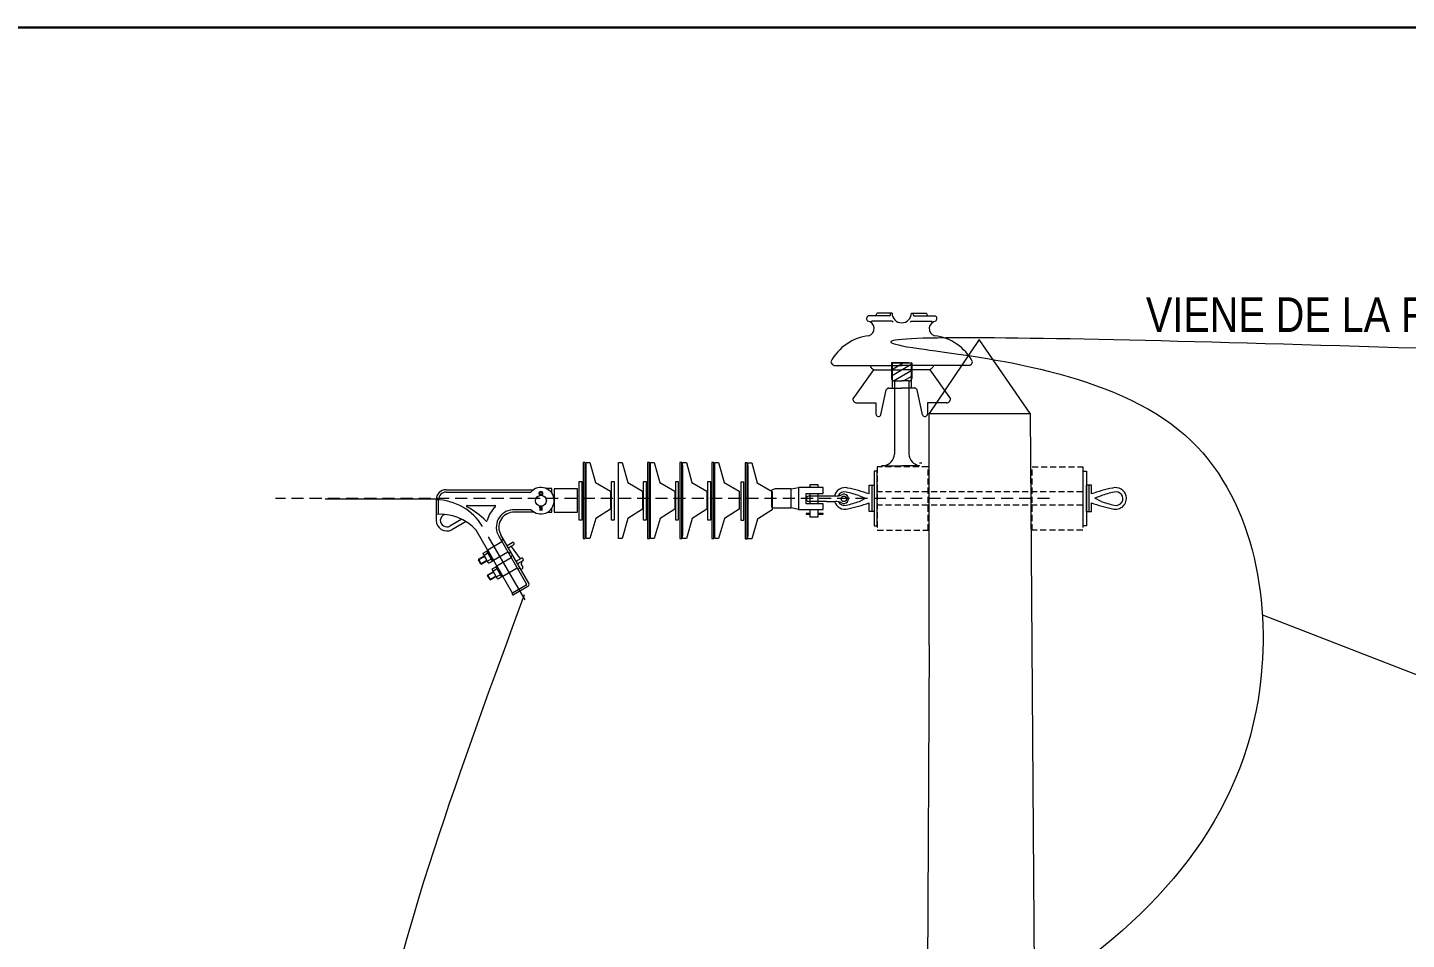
# Model space of a CAD drawing. Header units: millimetres. Extents: x 1804 to 3757, y 2643 to 7323.
# Drawn here: x 2347.1 to 2403.9, y 3188.9 to 3226.5 of the extents above; entities that cross this region are included whole.
import ezdxf

# ---------------------------------------------------------------- set-up
doc = ezdxf.new("R2010")
doc.units = ezdxf.units.MM
for name, pattern in [('DASHDOTX2', [2, 1, -0.5, 0, -0.5]), ('DASHED', [0.75, 0.5, -0.25]), ('HIDDEN', [0.375, 0.25, -0.125])]:
    doc.linetypes.add(name, pattern=pattern)
doc.layers.add('_Cajetin Linea 3', color=5, linetype='Continuous', lineweight=30)
doc.layers.add('POSTE', color=7, linetype='Continuous', lineweight=13)
doc.styles.add('Swis721 Cn BT', font='swissc.ttf')

# ---------------------------------------------------------------- blocks, each defined once
blk = doc.blocks.new('CAJETIN ARMADO')
at = {"layer": '_Cajetin Linea 3', "ltscale": 0.1}
blk.add_lwpolyline([(1569.362, 5499.82), (1376.454, 5499.82), (1376.454, 5776.82), (1569.362, 5776.82)], close=True, dxfattribs=at)

msp = doc.modelspace()

# ---------------------------------------------------------------- linework, layer by layer
at = {"color": 251, "lineweight": 15, "ltscale": 0.2, "true_color": 0x636466}
for p, q in [((2382.641, 3214.627), (2381.758, 3214.627)), ((2382.743, 3214.743), (2382.127, 3214.743)), ((2383.539, 3214.743), (2384.155, 3214.743)), ((2383.641, 3214.627), (2384.524, 3214.627)), ((2382.745, 3214.415), (2381.913, 3214.415)), ((2382.79, 3214.37), (2382.745, 3214.415)), ((2383.491, 3214.37), (2383.537, 3214.415)), ((2383.537, 3214.415), (2384.369, 3214.415)), ((2380.355, 3212.582), (2381.848, 3212.582)), ((2381.982, 3212.413), (2381.133, 3211.216)), ((2381.848, 3212.582), (2383.141, 3212.582)), ((2381.982, 3212.413), (2383.141, 3212.413)), ((2383.141, 3212.693), (2382.719, 3212.693)), ((2382.719, 3212.693), (2382.719, 3212.056)), ((2382.719, 3212.661), (2382.775, 3212.693)), ((2382.719, 3212.411), (2383.207, 3212.693)), ((2382.719, 3212.162), (2383.563, 3212.649)), ((2382.745, 3212.693), (2382.745, 3211.655)), ((2382.745, 3212.693), (2382.745, 3211.655)), ((2382.796, 3211.957), (2383.563, 3212.4)), ((2383.141, 3212.693), (2383.563, 3212.693)), ((2384.434, 3212.582), (2383.141, 3212.582)), ((2384.299, 3212.413), (2383.141, 3212.413)), ((2383.537, 3212.693), (2383.537, 3211.655)), ((2383.563, 3212.693), (2383.563, 3212.056)), ((2384.299, 3212.413), (2385.149, 3211.216)), ((2385.926, 3212.582), (2384.434, 3212.582)), ((2382.843, 3211.951), (2383.141, 3211.951)), ((2382.849, 3211.951), (2382.849, 3208.935)), ((2383.438, 3211.951), (2383.141, 3211.951)), ((2383.217, 3211.951), (2383.563, 3212.15)), ((2383.433, 3211.951), (2383.433, 3208.935)), ((2382.282, 3210.556), (2382.504, 3211.586)), ((2382.595, 3211.658), (2383.145, 3211.658)), ((2383.687, 3211.658), (2383.137, 3211.658)), ((2383.999, 3210.556), (2383.778, 3211.586)), ((2381.289, 3211.049), (2382.073, 3211.049)), ((2382.073, 3211.049), (2382.073, 3210.583)), ((2384.993, 3211.049), (2384.209, 3211.049)), ((2384.209, 3211.049), (2384.209, 3210.583)), ((2382.414, 3208.451), (2382.312, 3208.451)), ((2382.414, 3208.451), (2383.141, 3208.451)), ((2383.868, 3208.451), (2383.141, 3208.451)), ((2383.868, 3208.57), (2383.97, 3208.57)), ((2359.372, 3207.091), (2363.95, 3207.091))]:
    msp.add_line(p, q, dxfattribs=at)
at = {"color": 251, "lineweight": 15, "true_color": 0x636466}
for p, q in [((2384.276, 3201.062), (2384.276, 3210.601)), ((2384.276, 3210.601), (2388.434, 3210.601)), ((2388.434, 3210.601), (2388.726, 3170.696)), ((2380.419, 3207.203), (2379.304, 3207.204)), ((2381.399, 3207.215), (2381.652, 3207.116)), ((2381.798, 3207.654), (2382.009, 3207.654)), ((2381.798, 3207.293), (2381.798, 3207.654)), ((2381.903, 3207.654), (2381.903, 3206.564)), ((2382.009, 3207.653), (2382.008, 3206.564)), ((2390.958, 3207.654), (2390.748, 3207.654)), ((2390.748, 3207.653), (2390.749, 3206.564)), ((2390.853, 3207.654), (2390.854, 3206.564)), ((2390.959, 3207.293), (2390.958, 3207.654)), ((2391.357, 3207.215), (2391.105, 3207.116)), ((2380.04, 3206.981), (2379.305, 3206.981)), ((2380.04, 3206.981), (2380.408, 3206.981)), ((2381.399, 3206.985), (2381.652, 3207.116)), ((2381.797, 3206.564), (2381.798, 3206.924)), ((2390.959, 3206.564), (2390.959, 3206.924)), ((2391.357, 3206.985), (2391.105, 3207.116)), ((2382.008, 3206.564), (2381.797, 3206.564)), ((2390.749, 3206.564), (2390.959, 3206.564)), ((2384.276, 3201.062), (2384.115, 3169.766))]:
    msp.add_line(p, q, dxfattribs=at)
at = {"color": 251, "linetype": 'Continuous', "lineweight": 15, "true_color": 0x636466}
for p, q in [((2364.362, 3207.469), (2367.971, 3207.469)), ((2364.362, 3207.367), (2367.855, 3207.367)), ((2363.953, 3207.06), (2363.953, 3206.208)), ((2364.055, 3206.446), (2364.055, 3207.06)), ((2365.234, 3206.821), (2366.371, 3206.821)), ((2367.87, 3206.644), (2367.098, 3206.644)), ((2368.237, 3206.615), (2368.237, 3206.687)), ((2368.271, 3206.622), (2368.237, 3206.615)), ((2368.271, 3206.795), (2368.271, 3206.622)), ((2368.305, 3206.615), (2368.271, 3206.622)), ((2368.305, 3206.795), (2368.305, 3206.615)), ((2365.012, 3206.251), (2364.509, 3205.959)), ((2365.184, 3206.154), (2364.595, 3205.811)), ((2367.998, 3206.542), (2367.098, 3206.542)), ((2367.098, 3203.207), (2365.598, 3205.806)), ((2366.532, 3205.55), (2367.671, 3203.578)), ((2367.767, 3203.617), (2366.62, 3205.602)), ((2365.889, 3204.852), (2366.019, 3204.927)), ((2366.042, 3204.921), (2366.264, 3204.537)), ((2366.048, 3204.945), (2366.066, 3204.955)), ((2366.665, 3205.32), (2366.075, 3204.979)), ((2366.089, 3204.949), (2366.311, 3204.565)), ((2366.872, 3205.167), (2367.089, 3205.292)), ((2367.147, 3205.192), (2366.93, 3205.066)), ((2367.038, 3205.129), (2367.412, 3204.613)), ((2365.795, 3204.408), (2365.696, 3204.58)), ((2365.702, 3204.603), (2365.921, 3204.729)), ((2365.706, 3204.589), (2365.942, 3204.726)), ((2365.808, 3204.412), (2365.706, 3204.589)), ((2366.045, 3204.549), (2365.808, 3204.412)), ((2366.037, 3204.528), (2365.818, 3204.402)), ((2366.104, 3204.445), (2365.883, 3204.829)), ((2366.085, 3204.847), (2365.925, 3204.755)), ((2365.942, 3204.726), (2366.045, 3204.549)), ((2366.221, 3204.611), (2366.062, 3204.519)), ((2366.085, 3204.847), (2366.085, 3204.847)), ((2366.258, 3204.514), (2366.128, 3204.439)), ((2366.207, 3204.745), (2366.146, 3204.741)), ((2366.221, 3204.611), (2366.221, 3204.611)), ((2366.305, 3204.541), (2366.287, 3204.531)), ((2366.911, 3204.894), (2366.321, 3204.554)), ((2367.047, 3204.658), (2366.457, 3204.317)), ((2367.247, 3204.517), (2367.464, 3204.642)), ((2367.522, 3204.542), (2367.305, 3204.417)), ((2367.459, 3204.387), (2367.523, 3204.277)), ((2367.467, 3204.51), (2367.484, 3204.481)), ((2367.471, 3204.434), (2367.471, 3204.434)), ((2366.172, 3203.762), (2366.073, 3203.933)), ((2366.079, 3203.957), (2366.298, 3204.083)), ((2366.083, 3203.943), (2366.319, 3204.08)), ((2366.185, 3203.766), (2366.083, 3203.943)), ((2366.422, 3203.902), (2366.185, 3203.766)), ((2366.414, 3203.882), (2366.195, 3203.756)), ((2366.481, 3203.799), (2366.26, 3204.183)), ((2366.266, 3204.206), (2366.396, 3204.281)), ((2366.462, 3204.201), (2366.302, 3204.109)), ((2366.641, 3203.891), (2366.419, 3204.275)), ((2366.425, 3204.298), (2366.443, 3204.309)), ((2366.598, 3203.965), (2366.439, 3203.873)), ((2366.462, 3204.201), (2366.462, 3204.201)), ((2366.466, 3204.302), (2366.688, 3203.918)), ((2366.634, 3203.868), (2366.504, 3203.793)), ((2366.584, 3204.099), (2366.523, 3204.095)), ((2366.598, 3203.965), (2366.598, 3203.965)), ((2366.682, 3203.895), (2366.664, 3203.885)), ((2367.293, 3204.233), (2366.702, 3203.892)), ((2367.659, 3203.531), (2367.098, 3203.207)), ((2367.729, 3203.477), (2367.139, 3203.136))]:
    msp.add_line(p, q, dxfattribs=at)
at = {"color": 251, "linetype": 'HIDDEN', "lineweight": 15, "true_color": 0x636466}
for p, q in [((2390.602, 3207.383), (2382.005, 3207.383)), ((2390.602, 3206.834), (2382.005, 3206.834))]:
    msp.add_line(p, q, dxfattribs=at)
at = {"color": 251, "linetype": 'DASHED', "lineweight": 15, "true_color": 0x636466}
msp.add_line((2389.236, 3207.108), (2357.324, 3207.108), dxfattribs=at)
at = {"color": 251, "linetype": 'DASHDOTX2', "lineweight": 15, "ltscale": 3, "true_color": 0x636466}
msp.add_line((2367.616, 3202.935), (2365.864, 3205.959), dxfattribs=at)
at = {"color": 5, "lineweight": 15}
msp.add_line((2398.007, 3202.306), (2406.198, 3199.133), dxfattribs=at)
at = {"color": 251, "lineweight": 15, "true_color": 0x636466}
for points in [[(2384.276, 3210.601), (2388.434, 3210.601), (2386.336, 3213.655), (2384.276, 3210.601)], [(2370.138, 3205.574), (2370.138, 3208.48)], [(2372.791, 3205.574), (2372.791, 3208.48)], [(2374.115, 3205.574), (2374.115, 3208.48)], [(2375.44, 3205.574), (2375.44, 3208.48)], [(2376.808, 3205.558), (2376.808, 3208.464)], [(2368.715, 3207.331), (2368.715, 3207.523), (2368.456, 3207.523)], [(2378.882, 3206.652), (2378.59, 3206.721), (2378.59, 3207.5), (2378.882, 3207.556)], [(2379.366, 3207.681), (2379.687, 3207.681), (2379.687, 3207.556)], [(2379.366, 3207.556), (2379.366, 3207.681)], [(2379.366, 3206.881), (2379.366, 3207.311)], [(2379.687, 3207.311), (2379.687, 3206.881)], [(2368.539, 3206.539), (2368.715, 3206.539), (2368.715, 3206.697)], [(2379.69, 3206.652), (2379.69, 3206.332), (2379.369, 3206.332), (2379.369, 3206.652)], [(2379.369, 3206.485), (2379.202, 3206.485), (2379.202, 3206.457)], [(2379.202, 3206.457), (2379.369, 3206.457)], [(2379.69, 3206.457), (2379.899, 3206.457), (2379.899, 3206.485), (2379.69, 3206.485)]]:
    msp.add_lwpolyline(points, dxfattribs=at)
for points in [[(2370.1, 3208.585), (2370.012, 3208.585), (2370.012, 3205.461), (2370.1, 3205.461)], [(2370.133, 3208.585), (2370.287, 3208.585), (2370.518, 3207.771), (2371.135, 3207.408), (2371.135, 3206.66), (2370.529, 3206.275), (2370.287, 3205.461), (2370.133, 3205.461)], [(2371.461, 3208.585), (2371.615, 3208.585), (2371.847, 3207.771), (2372.463, 3207.408), (2372.463, 3206.66), (2371.858, 3206.275), (2371.615, 3205.461), (2371.461, 3205.461)], [(2372.752, 3208.585), (2372.664, 3208.585), (2372.664, 3205.461), (2372.752, 3205.461)], [(2372.785, 3208.585), (2372.94, 3208.585), (2373.171, 3207.771), (2373.788, 3207.408), (2373.788, 3206.66), (2373.182, 3206.275), (2372.94, 3205.461), (2372.785, 3205.461)], [(2374.077, 3208.585), (2373.989, 3208.585), (2373.989, 3205.461), (2374.077, 3205.461)], [(2374.11, 3208.585), (2374.264, 3208.585), (2374.495, 3207.771), (2375.112, 3207.408), (2375.112, 3206.66), (2374.507, 3206.275), (2374.264, 3205.461), (2374.11, 3205.461)], [(2375.401, 3208.585), (2375.313, 3208.585), (2375.313, 3205.461), (2375.401, 3205.461)], [(2375.434, 3208.585), (2375.589, 3208.585), (2375.82, 3207.771), (2376.437, 3207.408), (2376.437, 3206.66), (2375.831, 3206.275), (2375.589, 3205.461), (2375.434, 3205.461)], [(2376.77, 3208.57), (2376.682, 3208.57), (2376.682, 3205.445), (2376.77, 3205.445)], [(2376.803, 3208.57), (2376.957, 3208.57), (2377.189, 3207.755), (2377.805, 3207.392), (2377.805, 3206.644), (2377.2, 3206.259), (2376.957, 3205.445), (2376.803, 3205.445)], [(2369.967, 3207.793), (2369.835, 3207.793), (2369.835, 3206.231), (2369.967, 3206.231)], [(2371.296, 3207.793), (2371.164, 3207.793), (2371.164, 3206.231), (2371.296, 3206.231)], [(2372.62, 3207.793), (2372.488, 3207.793), (2372.488, 3206.231), (2372.62, 3206.231)], [(2373.945, 3207.793), (2373.813, 3207.793), (2373.813, 3206.231), (2373.945, 3206.231)], [(2375.269, 3207.793), (2375.137, 3207.793), (2375.137, 3206.231), (2375.269, 3206.231)], [(2376.638, 3207.777), (2376.506, 3207.777), (2376.506, 3206.215), (2376.638, 3206.215)], [(2382.005, 3208.232), (2382.005, 3205.985), (2382.136, 3205.985), (2382.136, 3208.232)], [(2390.752, 3208.232), (2390.752, 3205.985), (2390.621, 3205.985), (2390.621, 3208.232)], [(2369.779, 3206.545), (2369.779, 3207.506), (2368.818, 3207.506), (2368.818, 3206.545)], [(2379.899, 3206.652), (2379.899, 3206.881), (2379.202, 3206.881), (2379.202, 3207.311), (2379.899, 3207.311), (2379.899, 3207.556), (2378.882, 3207.556), (2378.882, 3206.652)]]:
    msp.add_lwpolyline(points, close=True, dxfattribs=at)
at = {"color": 251, "linetype": 'HIDDEN', "lineweight": 15, "true_color": 0x636466}
for points in [[(2384.226, 3208.415), (2382.136, 3208.415), (2382.136, 3205.802), (2384.226, 3205.802), (2384.226, 3208.415)], [(2388.512, 3208.415), (2390.602, 3208.415), (2390.602, 3205.802), (2388.512, 3205.802), (2388.512, 3208.415)]]:
    msp.add_lwpolyline(points, dxfattribs=at)
at = {"color": 251, "lineweight": 15, "true_color": 0x636466}
msp.add_lwpolyline([(2378.59, 3207.5), (2377.921, 3207.5, 0.216404), (2377.768, 3207.43), (2377.768, 3206.805, 0.535538), (2377.894, 3206.721), (2378.59, 3206.721)], format="xyb", dxfattribs=at)
at = {"color": 251, "linetype": 'Continuous', "lineweight": 15, "true_color": 0x636466}
msp.add_circle((2368.271, 3207.014), 0.222, dxfattribs=at)
at = {"color": 251, "lineweight": 15, "true_color": 0x636466}
msp.add_circle((2380.757, 3207.092), 0.113, dxfattribs=at)
at = {"color": 251, "lineweight": 15, "ltscale": 0.2, "true_color": 0x636466}
for centre, radius, start, end in [((2381.82, 3214.514), 0.129, 119.0514, 229.385), ((2382.274, 3214.608), 0.2, 137.4329, 174.6076), ((2382.545, 3214.725), 0.137, 314.2508, 7.706), ((2383.141, 3214.743), 0.398, 180, 270), ((2383.141, 3214.743), 0.398, 270, 0), ((2383.737, 3214.725), 0.137, 172.294, 225.7492), ((2384.008, 3214.608), 0.2, 5.3924, 42.5671), ((2384.462, 3214.514), 0.129, 310.615, 60.9486), ((2381.695, 3214.108), 0.311, 288.0097, 82.3606), ((2381.935, 3214.369), 0.0505, 115.1646, 198.0782), ((2384.587, 3214.108), 0.311, 97.6394, 251.9903), ((2384.347, 3214.369), 0.0505, 341.9218, 64.8354), ((2382.027, 3211.778), 2.049, 96.6008, 151.9347), ((2384.255, 3211.778), 2.049, 28.0653, 83.3992), ((2380.459, 3212.809), 0.249, 195.711, 245.5152), ((2385.823, 3212.809), 0.249, 294.4848, 344.289), ((2382.836, 3212.068), 0.118, 186.0589, 273.687), ((2383.446, 3212.068), 0.118, 266.313, 353.9411), ((2381.28, 3211.197), 0.148, 172.6432, 273.3812), ((2382.686, 3211.451), 0.227, 113.6982, 143.2889), ((2383.596, 3211.451), 0.227, 36.7111, 66.3018), ((2385.002, 3211.197), 0.148, 266.6188, 7.3568), ((2382.181, 3210.596), 0.109, 186.5313, 338.4525), ((2384.101, 3210.596), 0.109, 201.5475, 353.4687), ((2382.3, 3208.991), 0.552, 281.9166, 354.1843), ((2383.982, 3208.991), 0.552, 185.8157, 258.0834)]:
    msp.add_arc(centre, radius, start, end, dxfattribs=at)
at = {"color": 251, "linetype": 'Continuous', "lineweight": 15, "true_color": 0x636466}
for centre, radius, start, end in [((2364.362, 3207.06), 0.409, 90, 180), ((2364.362, 3207.06), 0.307, 90, 180), ((2368.271, 3207.014), 0.546, 222.6739, 139.671), ((2368.271, 3207.317), 0.0834, 296.6156, 243.3844), ((2368.271, 3207.317), 0.0506, 296.6156, 243.3844), ((2368.23, 3207.235), 0.00767, 341.8858, 63.3844), ((2368.23, 3207.235), 0.0405, 0.307, 63.3844), ((2368.312, 3207.235), 0.0405, 116.6156, 179.693), ((2368.312, 3207.235), 0.00767, 116.6156, 197.295), ((2365.234, 3206.787), 0.0341, 90, 244.5), ((2364.139, 3204.493), 2.507, 42.2383, 64.5), ((2367.156, 3205.921), 1.135, 132.1803, 166.1026), ((2366.371, 3206.787), 0.0341, 312.1803, 90), ((2367.156, 3205.921), 0.726, 95.3256, 210.753), ((2368.264, 3206.749), 0.0533, 121.3335, 225.398), ((2368.203, 3206.687), 0.0341, 0, 45.398), ((2368.264, 3206.749), 0.0192, 120.7799, 239.2201), ((2368.237, 3206.795), 0.0341, 300.7799, 0), ((2368.237, 3206.704), 0.0341, 0, 59.2201), ((2364.139, 3204.493), 1.962, 41.9837, 95.4651), ((2364.4, 3206.214), 0.448, 180.8479, 295.7801), ((2364.456, 3206.158), 0.338, 120.0901, 171.0461), ((2364.4, 3206.214), 0.277, 180.8479, 295.7801), ((2366.021, 3206.202), 0.0341, 222.2383, 346.1026), ((2367.156, 3205.921), 0.623, 95.3256, 210.753), ((2366.027, 3204.913), 0.017, 30, 120), ((2366.057, 3204.93), 0.017, 120, 210), ((2366.075, 3204.94), 0.017, 30, 120), ((2366.704, 3205.355), 0.0524, 17.5196, 222.4804), ((2366.958, 3204.916), 0.0514, 204.2653, 35.7347), ((2367.116, 3205.24), 0.058, 302.7734, 117.392), ((2365.711, 3204.588), 0.017, 120, 210), ((2365.81, 3204.417), 0.017, 210, 300), ((2365.897, 3204.838), 0.017, 120, 210), ((2365.929, 3204.714), 0.017, 30, 120), ((2366.028, 3204.543), 0.017, 300, 30), ((2366.119, 3204.454), 0.017, 210, 300), ((2366.249, 3204.529), 0.017, 300, 30), ((2366.279, 3204.546), 0.017, 210, 300), ((2366.296, 3204.556), 0.017, 300, 30), ((2367.089, 3204.689), 0.0515, 23.4362, 216.5638), ((2367.488, 3204.405), 0.0341, 120, 210), ((2367.491, 3204.591), 0.058, 302.7734, 117.392), ((2367.454, 3204.464), 0.0341, 300, 30), ((2366.088, 3203.942), 0.017, 120, 210), ((2366.187, 3203.771), 0.017, 210, 300), ((2366.274, 3204.191), 0.017, 120, 210), ((2366.306, 3204.068), 0.017, 30, 120), ((2366.404, 3204.266), 0.017, 30, 120), ((2366.405, 3203.897), 0.017, 300, 30), ((2366.434, 3204.284), 0.017, 120, 210), ((2366.451, 3204.294), 0.017, 30, 120), ((2366.496, 3203.808), 0.017, 210, 300), ((2366.626, 3203.883), 0.017, 300, 30), ((2366.655, 3203.9), 0.017, 210, 300), ((2366.673, 3203.91), 0.017, 300, 30), ((2367.339, 3204.256), 0.0512, 206.3501, 31.6833), ((2367.465, 3204.258), 0.0605, 218.9944, 17.4618), ((2367.119, 3203.172), 0.0409, 121.4343, 298.5657), ((2367.642, 3203.561), 0.0341, 300, 30.0155), ((2367.678, 3203.566), 0.102, 300, 30.0157)]:
    msp.add_arc(centre, radius, start, end, dxfattribs=at)
at = {"color": 251, "lineweight": 15, "true_color": 0x636466}
for centre, radius, start, end in [((2379.315, 3207.093), 0.112, 95.3661, 264.5435), ((2380.8, 3207.109), 0.446, 73.5317, 167.7334), ((2380.373, 3207.974), 0.772, 272.6495, 291.6926), ((2380.777, 3207.1), 0.278, 73.5317, 155.1282), ((2380.757, 3207.092), 0.192, 238.9295, 121.0705), ((2379.995, 3203.23), 4.226, 70.5864, 78.2392), ((2379.545, 3200.902), 6.776, 70.5864, 78.2392), ((2393.211, 3200.902), 6.776, 101.7608, 109.4136), ((2392.762, 3203.23), 4.226, 101.7608, 109.4136), ((2391.957, 3207.109), 0.446, 12.2666, 106.4683), ((2391.957, 3207.109), 0.446, 253.5317, 12.2666), ((2391.979, 3207.1), 0.278, 330.786, 106.4683), ((2380.8, 3207.109), 0.446, 196.6567, 286.4683), ((2380.373, 3206.21), 0.772, 68.3074, 87.3505), ((2380.777, 3207.1), 0.278, 209.214, 286.4683), ((2379.995, 3210.971), 4.226, 281.7608, 289.4136), ((2379.545, 3213.315), 6.776, 281.7608, 289.4136), ((2393.211, 3213.315), 6.776, 250.5864, 258.2392), ((2392.762, 3210.971), 4.226, 250.5864, 258.2392), ((2391.979, 3207.1), 0.278, 253.5317, 330.786)]:
    msp.add_arc(centre, radius, start, end, dxfattribs=at)
at = {"color": 251, "linetype": 'DASHDOTX2', "lineweight": 15, "ltscale": 3, "true_color": 0x636466}
msp.add_arc((2363.904, 3204.758), 2.298, 31.4915, 88.867, dxfattribs=at)
at = {"color": 251, "lineweight": 15, "ltscale": 0.2, "true_color": 0x636466}
msp.add_ellipse((2383.141, 3212.693), major_axis=(-0.396, 0), ratio=0.045944, dxfattribs=at)
at = {"color": 4, "lineweight": 15}
for points in [[(2414.605, 3212.969), (2383.851, 3213.283), (2394.542, 3209.954), (2397.963, 3199.829), (2372.323, 3178.829)], [(2367.584, 3203.129), (2365.56, 3171.856), (2371.945, 3171.138)]]:
    msp.add_spline(points, degree=3, dxfattribs=at)
at = {"color": 251, "lineweight": 15, "ltscale": 0.2, "true_color": 0x636466}
for points, start_tangent in [([(2381.848, 3212.582), (2381.856, 3212.521), (2381.902, 3212.477), (2381.96, 3212.432), (2381.982, 3212.413)], (-0.318892, -0.947791)), ([(2384.434, 3212.582), (2384.426, 3212.521), (2384.38, 3212.477), (2384.322, 3212.432), (2384.299, 3212.413)], (0.318892, -0.947791))]:
    msp.add_spline(points, degree=3, dxfattribs=dict(at, start_tangent=start_tangent))

# ---------------------------------------------------------------- block references
at = {"layer": 'POSTE', "lineweight": 15}
msp.add_blockref('CAJETIN ARMADO', (858.798, -2550.311), dxfattribs=at)

# ---------------------------------------------------------------- texts
at = {"lineweight": 15, "ltscale": 1000, "style": 'Swis721 Cn BT'}
msp.add_text('VIENE DE LA RED EXISTENTE', height=1.4245, dxfattribs=at).set_placement((2393.208, 3213.97))

doc.saveas('drawing.dxf')
